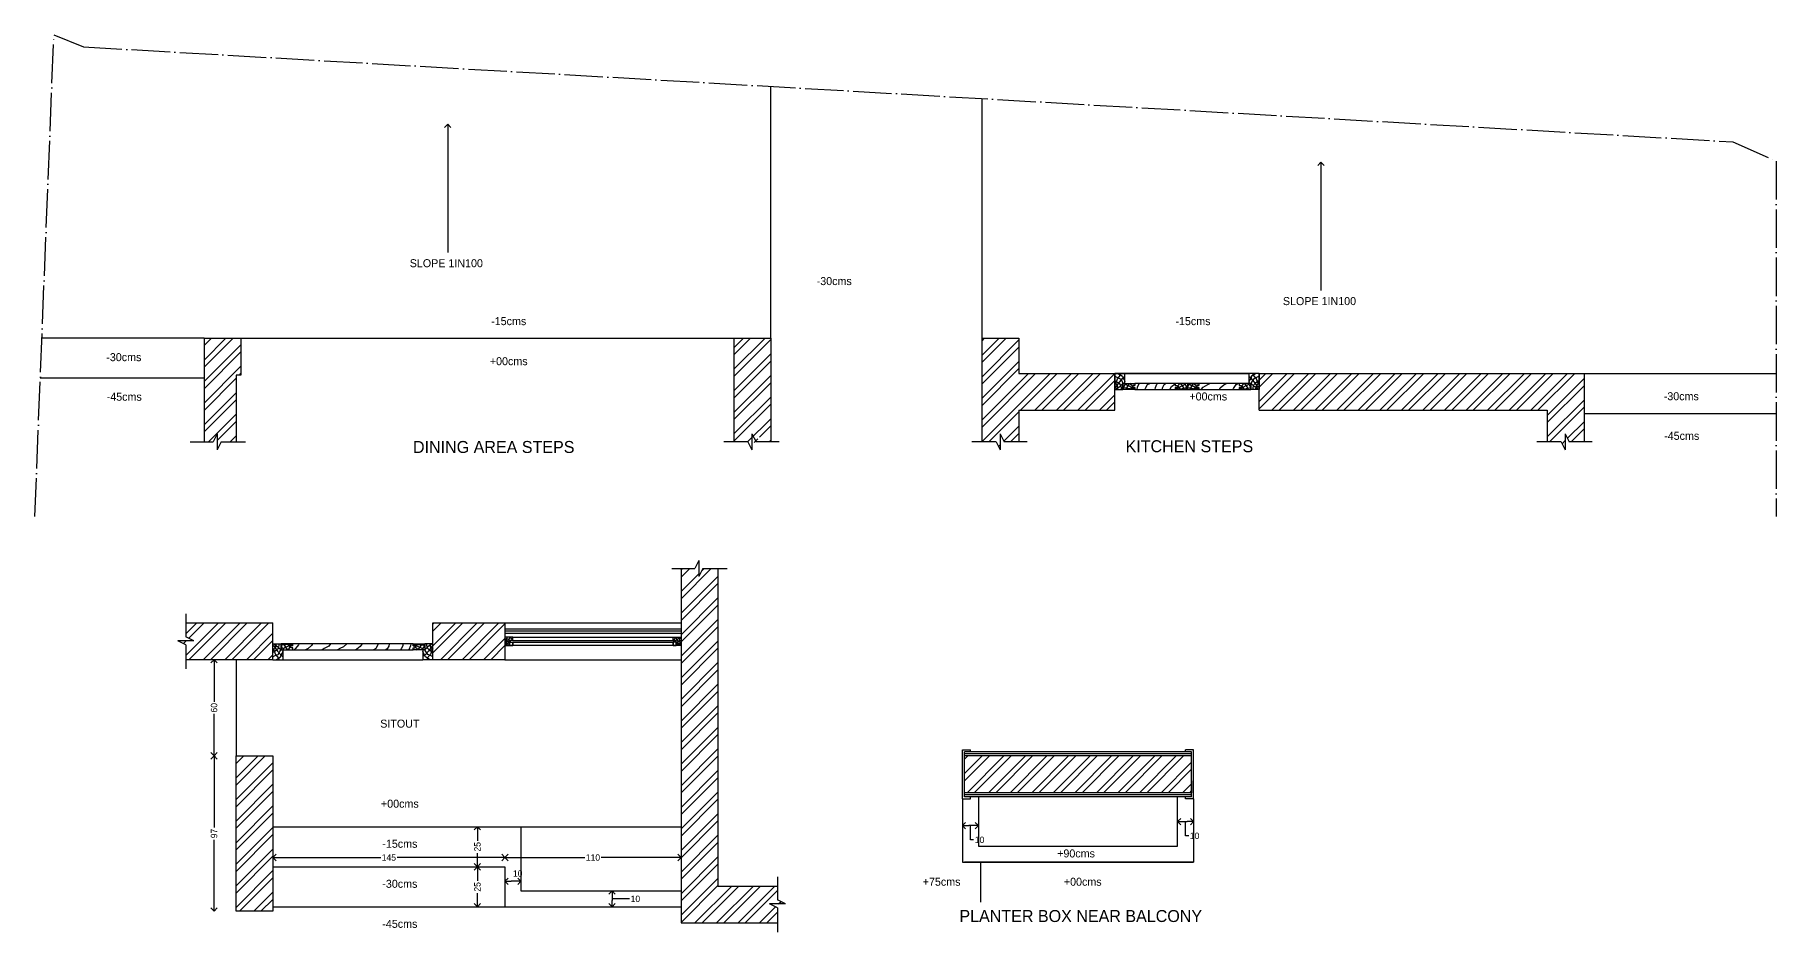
# Model space of a CAD drawing. Header units: metres. Extents: x -16 to 65907, y -5261 to 15511.
# Drawn here: x 21332 to 22420, y 4564 to 5124 of the extents above; entities that cross this region are included whole.
import ezdxf

# ---------------------------------------------------------------- set-up
doc = ezdxf.new("R2010")
doc.units = ezdxf.units.M
doc.header["$PDMODE"] = 67
doc.header["$PDSIZE"] = -5
doc.linetypes.add('ACAD_ISO04W100', pattern=[30, 24, -3, 0, -3])
doc.layers.get('0').update_dxf_attribs({"color": 6})
for name, color, linetype in [('BC-BOUNDARY', 3, 'ACAD_ISO04W100'), ('BC-CILL', 23, 'Continuous'), ('BC-GREYCOLOR', 8, 'Continuous'), ('BC-HATCH', 8, 'Continuous'), ('BC-JOINERY', 93, 'Continuous'), ('BC-TEXT', 7, 'Continuous'), ('BC-WALLS', 1, 'Continuous'), ('BC-WHITECOLOR', 7, 'Continuous')]:
    doc.layers.add(name, color=color, linetype=linetype)
doc.styles.add('BC-1IN10-2', font='FreeSans.ttf', dxfattribs={"height": 4})
doc.styles.add('BC-1IN50-1', font='FreeSans.ttf', dxfattribs={"height": 10})
doc.dimstyles.new('BC-1IN10-2', dxfattribs={"dimtxt": 4, "dimasz": 4, "dimexe": 0.18, "dimexo": 0.0625, "dimgap": 1, "dimtad": 0, "dimtoh": 1, "dimzin": 12, "dimdsep": 46, "dimtxsty": 'BC-1IN10-2', "dimblk": 'OPEN90', "dimcen": 0.09, "dimse1": 1, "dimse2": 1, "dimclrd": 256, "dimclre": 256, "dimclrt": 7, "dimadec": 0, "dimazin": 0, "dimtfac": 1, "dimtdec": 1, "dimtofl": 0, "dimtmove": 1, "dimatfit": 3, "dimldrblk": 'OPEN90', "dimfxl": 1, "dimtolj": 1, "dimtzin": 0, "dimlwd": -1, "dimarcsym": 0})
pattern_1 = [(45, (0, -123.239), (-6.735192, 6.735192), []), (45, (4.49, -123.239), (-6.735192, 6.735192), [])]

# ---------------------------------------------------------------- blocks, each defined once
blk = doc.blocks.new('_OPEN90')
at = {"color": 0, "linetype": 'ByBlock'}
for p, q in [((0, 0), (-1, 0)), ((-0.5, 0.5), (0, 0)), ((0, 0), (-0.5, -0.5))]:
    blk.add_line(p, q, dxfattribs=at)
blk = doc.blocks.new('*D2487')
at = {"layer": 'BC-TEXT'}
for p, q in [((21444.1, 4730.1), (21444.1, 4707.9)), ((21444.1, 4678.1), (21444.1, 4700.3))]:
    blk.add_line(p, q, dxfattribs=at)
at = {"layer": 'Defpoints', "color": 0}
for p in [(21444.1, 4734.1), (21457.8, 4734.1), (21457.8, 4674.1)]:
    blk.add_point(p, dxfattribs=at)
at = {"layer": 'BC-TEXT', "xscale": 4, "yscale": 4, "zscale": 4}
for p, rotation in [((21444.1, 4734.1), 90), ((21444.1, 4674.1), 270)]:
    blk.add_blockref('_OPEN90', p, dxfattribs=dict(at, rotation=rotation))
at = {"layer": 'BC-TEXT', "color": 7, "insert": (21444.1, 4704.1), "char_height": 4, "attachment_point": 5, "rotation": 90, "style": 'BC-1IN10-2'}
blk.add_mtext('\\A1;60', dxfattribs=at)
blk = doc.blocks.new('*D2488')
at = {"layer": 'BC-TEXT'}
for p, q in [((21444.1, 4670.1), (21444.1, 4629.4)), ((21444.1, 4581.1), (21444.1, 4621.7))]:
    blk.add_line(p, q, dxfattribs=at)
at = {"layer": 'Defpoints', "color": 0}
for p in [(21444.1, 4674.1), (21457.8, 4674.1), (21457.8, 4577.1)]:
    blk.add_point(p, dxfattribs=at)
at = {"layer": 'BC-TEXT', "xscale": 4, "yscale": 4, "zscale": 4}
for p, rotation in [((21444.1, 4674.1), 90), ((21444.1, 4577.1), 270)]:
    blk.add_blockref('_OPEN90', p, dxfattribs=dict(at, rotation=rotation))
at = {"layer": 'BC-TEXT', "color": 7, "insert": (21444.1, 4625.6), "char_height": 4, "attachment_point": 5, "rotation": 90, "style": 'BC-1IN10-2'}
blk.add_mtext('\\A1;97', dxfattribs=at)
blk = doc.blocks.new('*D2498')
at = {"layer": 'BC-TEXT'}
for p, q in [((21608.6, 4600.8), (21608.6, 4596.1)), ((21608.6, 4583.8), (21608.6, 4588.4))]:
    blk.add_line(p, q, dxfattribs=at)
at = {"layer": 'Defpoints', "color": 0}
for p in [(21625.8, 4604.8), (21608.6, 4579.8), (21625.8, 4579.8)]:
    blk.add_point(p, dxfattribs=at)
at = {"layer": 'BC-TEXT', "xscale": 4, "yscale": 4, "zscale": 4}
for p, rotation in [((21608.6, 4604.8), 90), ((21608.6, 4579.8), 270)]:
    blk.add_blockref('_OPEN90', p, dxfattribs=dict(at, rotation=rotation))
at = {"layer": 'BC-TEXT', "color": 7, "insert": (21608.6, 4592.3), "char_height": 4, "attachment_point": 5, "rotation": 90, "style": 'BC-1IN10-2'}
blk.add_mtext('\\A1;25', dxfattribs=at)
blk = doc.blocks.new('*D2499')
at = {"layer": 'BC-TEXT'}
for p, q in [((21484.8, 4610.6), (21548.2, 4610.6)), ((21621.8, 4610.6), (21558.5, 4610.6))]:
    blk.add_line(p, q, dxfattribs=at)
at = {"layer": 'Defpoints', "color": 0}
for p in [(21480.8, 4604.8), (21625.8, 4610.6), (21625.8, 4604.8)]:
    blk.add_point(p, dxfattribs=at)
at = {"layer": 'BC-TEXT', "xscale": 4, "yscale": 4, "zscale": 4, "rotation": 180}
blk.add_blockref('_OPEN90', (21480.8, 4610.6), dxfattribs=at)
at = {"layer": 'BC-TEXT', "xscale": 4, "yscale": 4, "zscale": 4}
blk.add_blockref('_OPEN90', (21625.8, 4610.6), dxfattribs=at)
at = {"layer": 'BC-TEXT', "color": 7, "insert": (21553.3, 4610.6), "char_height": 4, "attachment_point": 5, "style": 'BC-1IN10-2'}
blk.add_mtext('\\A1;145', dxfattribs=at)
blk = doc.blocks.new('*D2500')
at = {"layer": 'BC-TEXT'}
for p, q in [((21629.8, 4610.6), (21675.7, 4610.6)), ((21731.8, 4610.6), (21686, 4610.6))]:
    blk.add_line(p, q, dxfattribs=at)
at = {"layer": 'Defpoints', "color": 0}
for p in [(21735.8, 4629.8), (21625.8, 4604.8), (21735.8, 4610.6)]:
    blk.add_point(p, dxfattribs=at)
at = {"layer": 'BC-TEXT', "xscale": 4, "yscale": 4, "zscale": 4, "rotation": 180}
blk.add_blockref('_OPEN90', (21625.8, 4610.6), dxfattribs=at)
at = {"layer": 'BC-TEXT', "xscale": 4, "yscale": 4, "zscale": 4}
blk.add_blockref('_OPEN90', (21735.8, 4610.6), dxfattribs=at)
at = {"layer": 'BC-TEXT', "color": 7, "insert": (21680.8, 4610.6), "char_height": 4, "attachment_point": 5, "style": 'BC-1IN10-2'}
blk.add_mtext('\\A1;110', dxfattribs=at)
blk = doc.blocks.new('*D2501')
at = {"layer": 'BC-TEXT'}
blk.add_line((21631.8, 4595.8), (21629.8, 4595.8), dxfattribs=at)
at = {"layer": 'Defpoints', "color": 0}
for p in [(21625.8, 4595.8), (21625.8, 4589.8), (21635.8, 4589.8)]:
    blk.add_point(p, dxfattribs=at)
at = {"layer": 'BC-TEXT', "xscale": 4, "yscale": 4, "zscale": 4, "rotation": 180}
blk.add_blockref('_OPEN90', (21625.8, 4595.8), dxfattribs=at)
at = {"layer": 'BC-TEXT', "xscale": 4, "yscale": 4, "zscale": 4}
blk.add_blockref('_OPEN90', (21635.8, 4595.8), dxfattribs=at)
at = {"layer": 'BC-TEXT', "color": 7, "insert": (21633.8, 4600.6), "char_height": 4, "attachment_point": 5, "style": 'BC-1IN10-2'}
blk.add_mtext('\\A1;10', dxfattribs=at)
blk = doc.blocks.new('*D2502')
at = {"layer": 'BC-TEXT'}
for p, q in [((21692.7, 4585.8), (21692.7, 4583.8)), ((21701.6, 4584.8), (21692.7, 4584.8)), ((21703.6, 4584.8), (21701.6, 4584.8))]:
    blk.add_line(p, q, dxfattribs=at)
at = {"layer": 'Defpoints', "color": 0}
for p in [(21685.8, 4589.8), (21685.8, 4579.8), (21692.7, 4579.8)]:
    blk.add_point(p, dxfattribs=at)
at = {"layer": 'BC-TEXT', "xscale": 4, "yscale": 4, "zscale": 4}
for p, rotation in [((21692.7, 4589.8), 90), ((21692.7, 4579.8), 270)]:
    blk.add_blockref('_OPEN90', p, dxfattribs=dict(at, rotation=rotation))
at = {"layer": 'BC-TEXT', "color": 7, "insert": (21707.3, 4584.8), "char_height": 4, "attachment_point": 5, "style": 'BC-1IN10-2'}
blk.add_mtext('\\A1;10', dxfattribs=at)
blk = doc.blocks.new('*D2503')
at = {"layer": 'BC-TEXT'}
for p, q in [((21608.6, 4625.8), (21608.6, 4621.1)), ((21608.6, 4608.8), (21608.6, 4613.4))]:
    blk.add_line(p, q, dxfattribs=at)
at = {"layer": 'Defpoints', "color": 0}
for p in [(21608.6, 4629.8), (21625.8, 4629.8), (21625.8, 4604.8)]:
    blk.add_point(p, dxfattribs=at)
at = {"layer": 'BC-TEXT', "xscale": 4, "yscale": 4, "zscale": 4}
for p, rotation in [((21608.6, 4629.8), 90), ((21608.6, 4604.8), 270)]:
    blk.add_blockref('_OPEN90', p, dxfattribs=dict(at, rotation=rotation))
at = {"layer": 'BC-TEXT', "color": 7, "insert": (21608.6, 4617.3), "char_height": 4, "attachment_point": 5, "rotation": 90, "style": 'BC-1IN10-2'}
blk.add_mtext('\\A1;25', dxfattribs=at)
blk = doc.blocks.new('*D2528')
at = {"layer": 'BC-TEXT'}
for p, q in [((21917.6, 4630.5), (21915.6, 4630.5)), ((21916.6, 4621.6), (21916.6, 4630.5)), ((21918.6, 4621.6), (21916.6, 4621.6))]:
    blk.add_line(p, q, dxfattribs=at)
at = {"layer": 'Defpoints', "color": 0}
for p in [(21911.6, 4633.1), (21911.6, 4630.5), (21921.6, 4633.1)]:
    blk.add_point(p, dxfattribs=at)
at = {"layer": 'BC-TEXT', "xscale": 4, "yscale": 4, "zscale": 4, "rotation": 180}
blk.add_blockref('_OPEN90', (21911.6, 4630.5), dxfattribs=at)
at = {"layer": 'BC-TEXT', "xscale": 4, "yscale": 4, "zscale": 4}
blk.add_blockref('_OPEN90', (21921.6, 4630.5), dxfattribs=at)
at = {"layer": 'BC-TEXT', "color": 7, "insert": (21922.3, 4621.6), "char_height": 4, "attachment_point": 5, "style": 'BC-1IN10-2'}
blk.add_mtext('\\A1;10', dxfattribs=at)
blk = doc.blocks.new('*D2529')
at = {"layer": 'BC-TEXT'}
for p, q in [((22050, 4633), (22052, 4633)), ((22051, 4624.1), (22051, 4633)), ((22053, 4624.1), (22051, 4624.1))]:
    blk.add_line(p, q, dxfattribs=at)
at = {"layer": 'Defpoints', "color": 0}
for p in [(22046, 4633.1), (22056, 4633.1), (22056, 4633)]:
    blk.add_point(p, dxfattribs=at)
at = {"layer": 'BC-TEXT', "xscale": 4, "yscale": 4, "zscale": 4, "rotation": 180}
blk.add_blockref('_OPEN90', (22046, 4633), dxfattribs=at)
at = {"layer": 'BC-TEXT', "xscale": 4, "yscale": 4, "zscale": 4}
blk.add_blockref('_OPEN90', (22056, 4633), dxfattribs=at)
at = {"layer": 'BC-TEXT', "color": 7, "insert": (22056.6, 4624.1), "char_height": 4, "attachment_point": 5, "style": 'BC-1IN10-2'}
blk.add_mtext('\\A1;10', dxfattribs=at)

msp = doc.modelspace()

# ---------------------------------------------------------------- hatches: boundary and pattern name
at = {"layer": 'BC-HATCH'}
h = msp.add_hatch(dxfattribs=at)
h.set_pattern_fill('ANSI32', color=256, style=0)
h.set_pattern_definition(pattern_1)
h.paths.add_polyline_path([(21457.885, 4870.065), (21457.885, 4911.829), (21460.885, 4911.829), (21460.885, 4934.829), (21437.885, 4934.829), (21437.885, 4870.065), (21443.482, 4870.065), (21446.013, 4875.065), (21446.013, 4865.065), (21448.544, 4870.065)])
h = msp.add_hatch(dxfattribs=at)
h.set_pattern_fill('ANSI32', color=256, style=0)
h.set_pattern_definition(pattern_1)
h.paths.add_polyline_path([(21791.885, 4870.065), (21791.885, 4934.829), (21768.885, 4934.829), (21768.885, 4870.065), (21781.226, 4870.065), (21783.758, 4865.065), (21783.758, 4875.065), (21786.289, 4870.065)])
h = msp.add_hatch(dxfattribs=at)
h.set_pattern_fill('ANSI32', color=256, style=0)
h.paths.add_polyline_path([(22006.885, 4889.813), (22006.885, 4902.813), (22006.885, 4912.813), (21946.885, 4912.813), (21946.885, 4934.829), (21923.885, 4934.829), (21923.885, 4870.065), (21932.601, 4870.065), (21935.132, 4865.065), (21935.132, 4875.065), (21937.664, 4870.065), (21946.885, 4870.065), (21946.885, 4889.813)])
h = msp.add_hatch(dxfattribs=at)
h.set_pattern_fill('ANSI32', color=256, style=0)
h.paths.add_polyline_path([(22299.885, 4870.065), (22299.885, 4912.813), (22096.885, 4912.813), (22096.885, 4902.813), (22096.885, 4889.813), (22276.885, 4889.813), (22276.885, 4870.065), (22285.601, 4870.065), (22288.132, 4865.065), (22288.132, 4875.065), (22290.664, 4870.065)])
h = msp.add_hatch(dxfattribs=at)
h.set_pattern_fill('ANSI32', color=256, style=0)
h.paths.add_polyline_path([(21758.829, 4592.766), (21758.829, 4791.014), (21749.488, 4791.014), (21746.957, 4786.014), (21746.957, 4796.014), (21744.426, 4791.014), (21735.829, 4791.014), (21735.829, 4569.766), (21796.161, 4569.766), (21796.161, 4579.106), (21791.161, 4581.638), (21801.161, 4581.638), (21796.161, 4584.169), (21796.161, 4592.766)])
h = msp.add_hatch(dxfattribs=at)
h.set_pattern_fill('ANSI32', color=256, style=0)
h.paths.add_polyline_path([(21480.829, 4734.066), (21480.829, 4757.066), (21426.497, 4757.066), (21426.497, 4748.469), (21431.497, 4745.938), (21421.497, 4745.938), (21426.497, 4743.406), (21426.497, 4734.066)])
h = msp.add_hatch(dxfattribs=at)
h.set_pattern_fill('ANSI32', color=256, style=0)
h.paths.add_polyline_path([(21625.829, 4734.066), (21625.829, 4757.066), (21580.829, 4757.066), (21580.829, 4744.066), (21580.829, 4734.066)])
h = msp.add_hatch(dxfattribs=at)
h.set_pattern_fill('ANSI32', color=256, style=0)
h.paths.add_polyline_path([(21480.829, 4577.066), (21480.829, 4674.066), (21457.829, 4674.066), (21457.829, 4577.066)])
at = {"layer": 'BC-TEXT'}
h = msp.add_hatch(dxfattribs=at)
h.set_pattern_fill('ANSI32', color=256, style=0)
h.set_pattern_definition([(45, (-29.983, -414.961), (-6.735192, 6.735192), []), (45, (-25.492, -414.961), (-6.735192, 6.735192), [])])
h.paths.add_polyline_path([(22054.759, 4651.08), (22054.759, 4674.08), (21912.872, 4674.08), (21912.872, 4651.08)])

# ---------------------------------------------------------------- linework, layer by layer
msp.add_line((22096.885, 4912.813), (22006.885, 4912.813))
at = {"layer": 'BC-BOUNDARY'}
for p, q in [((21332.134, 4823.432), (21344.033, 5124.187)), ((21344.033, 5124.187), (21362.572, 5116.685)), ((21362.572, 5116.685), (22392.943, 5057.408)), ((22392.943, 5057.408), (22419.927, 5045.337)), ((22419.927, 5045.337), (22419.927, 4823.432))]:
    msp.add_line(p, q, dxfattribs=at)
at = {"layer": 'BC-CILL'}
for p, q in [((21625.829, 4757.066), (21735.829, 4757.066)), ((21625.829, 4734.066), (21735.829, 4734.066))]:
    msp.add_line(p, q, dxfattribs=at)
at = {"layer": 'BC-GREYCOLOR', "ltscale": 0.1}
for p, q in [((21630.829, 4748.066), (21730.829, 4748.066)), ((21730.829, 4743.066), (21630.829, 4743.066))]:
    msp.add_line(p, q, dxfattribs=at)
at = {"layer": 'BC-HATCH'}
msp.add_line((21487.079, 4734.066), (21574.579, 4734.066), dxfattribs=at)
for points in [[(22006.885, 4905.744), (22007.363, 4906.4), (22008.468, 4909.467), (22009.766, 4910.987), (22010.54, 4912.147), (22010.786, 4912.813)], [(22006.885, 4911.091), (22008.385, 4910.213), (22010.098, 4909.467), (22011.314, 4907.754), (22011.885, 4906.613)], [(22006.885, 4903.741), (22007.611, 4904.521), (22009.684, 4907.367), (22011.977, 4910.02), (22013.135, 4910.744)], [(22006.885, 4908.13), (22007.501, 4907.947), (22009.203, 4906.708), (22010.572, 4905.319), (22010.733, 4903.333), (22010.885, 4902.813)], [(22008.724, 4902.813), (22008.799, 4903.416), (22008.44, 4904.742), (22008.053, 4905.986), (22006.885, 4906.563)], [(22007.169, 4902.813), (22007.915, 4903.388), (22009.987, 4904.742), (22011.885, 4906.613), (22013.135, 4906.866)], [(22008.676, 4912.813), (22009.076, 4912.562), (22011.618, 4911.069), (22012.087, 4909.716), (22012.806, 4908.614), (22013.135, 4907.761)], [(22013.695, 4906.563), (22013.208, 4906.061), (22012.444, 4904.745), (22011.985, 4903.331)], [(22019.087, 4902.813), (22018.102, 4903.43), (22016.122, 4904.576), (22013.83, 4905.651), (22012.991, 4906.563)], [(22016.869, 4906.563), (22015.641, 4906.033), (22014.523, 4904.42), (22013.972, 4903.5), (22013.787, 4902.813)], [(22018.035, 4904.754), (22017.07, 4905.608), (22016.467, 4906.563)], [(22020.791, 4902.813), (22020.943, 4904.163), (22021.956, 4906.563)], [(22025.665, 4902.813), (22025.907, 4903.564), (22027.246, 4905.809), (22028.677, 4906.563)], [(22032.037, 4902.813), (22032.156, 4904.121), (22033.123, 4906.056), (22033.542, 4906.563)], [(22036.436, 4902.813), (22036.695, 4904.26), (22037.579, 4905.89), (22038.548, 4906.563)], [(22041.105, 4902.813), (22042.275, 4904.6), (22044.391, 4906.24), (22044.585, 4906.343)], [(22044.784, 4902.813), (22045.768, 4903.43), (22047.749, 4904.576), (22050.041, 4905.651), (22050.88, 4906.563)], [(22045.835, 4904.754), (22046.801, 4905.608), (22047.403, 4906.563)], [(22047.001, 4906.563), (22048.23, 4906.033), (22049.347, 4904.42), (22049.899, 4903.5), (22050.084, 4902.813)], [(22050.176, 4906.563), (22050.663, 4906.061), (22051.427, 4904.745), (22051.572, 4904.297)], [(22053.595, 4906.563), (22053.108, 4906.061), (22052.344, 4904.745), (22051.717, 4902.813)], [(22058.987, 4902.813), (22058.002, 4903.43), (22056.022, 4904.576), (22053.73, 4905.651), (22052.891, 4906.563)], [(22056.769, 4906.563), (22055.541, 4906.033), (22054.423, 4904.42), (22053.872, 4903.5), (22053.687, 4902.813)], [(22057.935, 4904.754), (22056.97, 4905.608), (22056.367, 4906.563)], [(22060.818, 4902.813), (22061.875, 4904.298), (22064.897, 4905.809), (22066.092, 4906.563)], [(22072.209, 4902.813), (22072.668, 4903.909), (22074.87, 4905.722), (22076.552, 4906.563)], [(22080.659, 4902.813), (22080.914, 4903.477), (22082.684, 4905.852), (22083.641, 4906.563)], [(22084.684, 4902.813), (22085.668, 4903.43), (22087.649, 4904.576), (22089.941, 4905.651), (22090.78, 4906.563)], [(22085.735, 4904.754), (22086.701, 4905.608), (22087.303, 4906.563)], [(22086.901, 4906.563), (22088.13, 4906.033), (22089.247, 4904.42), (22089.799, 4903.5), (22089.984, 4902.813)], [(22090.076, 4906.563), (22090.563, 4906.061), (22091.327, 4904.745), (22091.785, 4903.331)], [(22095.095, 4912.813), (22094.695, 4912.562), (22092.153, 4911.069), (22091.683, 4909.716), (22090.964, 4908.614), (22090.635, 4907.761)], [(22096.885, 4903.741), (22096.159, 4904.521), (22094.087, 4907.367), (22091.794, 4910.02), (22090.635, 4910.744)], [(22096.602, 4902.813), (22095.856, 4903.388), (22093.783, 4904.742), (22091.885, 4906.613), (22090.635, 4906.866)], [(22096.885, 4911.091), (22095.386, 4910.213), (22093.673, 4909.467), (22092.457, 4907.754), (22091.885, 4906.613)], [(22096.885, 4908.13), (22096.27, 4907.947), (22094.567, 4906.708), (22093.198, 4905.319), (22093.037, 4903.333), (22092.886, 4902.813)], [(22096.885, 4905.744), (22096.408, 4906.4), (22095.303, 4909.467), (22094.004, 4910.987), (22093.231, 4912.147), (22092.985, 4912.813)], [(22095.047, 4902.813), (22094.971, 4903.416), (22095.331, 4904.742), (22095.717, 4905.986), (22096.885, 4906.563)], [(22017.976, 4902.813), (22017.324, 4903.09), (22014.948, 4903.486), (22012.67, 4903.741), (22011.985, 4904.062)], [(22018.035, 4904.942), (22017.735, 4904.788), (22016.532, 4903.288), (22016.367, 4902.813)], [(22018.272, 4902.813), (22018.626, 4903.571), (22019.25, 4904.063)], [(22019.285, 4905.585), (22018.757, 4905.313)], [(22019.285, 4903.606), (22018.799, 4904.063)], [(22044.585, 4905.585), (22045.113, 4905.313)], [(22044.585, 4903.606), (22045.071, 4904.063)], [(22045.599, 4902.813), (22045.245, 4903.571), (22044.621, 4904.063)], [(22045.835, 4904.942), (22046.136, 4904.788), (22047.339, 4903.288), (22047.504, 4902.813)], [(22045.895, 4902.813), (22046.546, 4903.09), (22048.923, 4903.486), (22051.201, 4903.741), (22051.385, 4903.828)], [(22057.876, 4902.813), (22057.224, 4903.09), (22054.848, 4903.486), (22052.57, 4903.741), (22051.521, 4904.233)], [(22057.935, 4904.942), (22057.635, 4904.788), (22056.432, 4903.288), (22056.267, 4902.813)], [(22058.172, 4902.813), (22058.526, 4903.571), (22059.15, 4904.063)], [(22059.185, 4905.585), (22058.657, 4905.313)], [(22059.185, 4903.606), (22058.699, 4904.063)], [(22084.485, 4905.585), (22085.013, 4905.313)], [(22084.485, 4903.606), (22084.971, 4904.063)], [(22085.499, 4902.813), (22085.145, 4903.571), (22084.521, 4904.063)], [(22085.735, 4904.942), (22086.036, 4904.788), (22087.239, 4903.288), (22087.404, 4902.813)], [(22085.795, 4902.813), (22086.446, 4903.09), (22088.823, 4903.486), (22091.101, 4903.741), (22091.785, 4904.062)], [(21482.668, 4744.066), (21482.743, 4743.463), (21482.384, 4742.137), (21481.997, 4740.893), (21480.829, 4740.316)], [(21480.829, 4738.749), (21481.445, 4738.932), (21483.147, 4740.171), (21484.516, 4741.56), (21484.677, 4743.546), (21484.829, 4744.066)], [(21480.829, 4743.138), (21481.555, 4742.358), (21483.627, 4739.512), (21485.921, 4736.859), (21487.079, 4736.135)], [(21481.113, 4744.066), (21481.859, 4743.491), (21483.931, 4742.137), (21485.829, 4740.266), (21487.079, 4740.013)], [(21491.92, 4744.066), (21491.268, 4743.789), (21488.892, 4743.393), (21486.614, 4743.138), (21485.929, 4742.817)], [(21487.639, 4740.316), (21487.152, 4740.818), (21486.388, 4742.134), (21485.929, 4743.548)], [(21493.031, 4744.066), (21492.046, 4743.449), (21490.066, 4742.303), (21487.774, 4741.228), (21486.934, 4740.316)], [(21490.813, 4740.316), (21489.585, 4740.846), (21488.467, 4742.459), (21487.916, 4743.378), (21487.731, 4744.066)], [(21491.979, 4741.937), (21491.679, 4742.091), (21490.476, 4743.591), (21490.311, 4744.066)], [(21492.216, 4744.066), (21492.57, 4743.308), (21493.194, 4742.816)], [(21493.229, 4743.273), (21492.743, 4742.816)], [(21497.056, 4744.066), (21496.801, 4743.402), (21495.031, 4741.027), (21494.074, 4740.316)], [(21505.506, 4744.066), (21505.046, 4742.97), (21502.845, 4741.157), (21501.162, 4740.316)], [(21516.897, 4744.066), (21515.839, 4742.581), (21512.817, 4741.07), (21511.622, 4740.316)], [(21526.943, 4744.066), (21525.035, 4742.236), (21522.574, 4741.114), (21521.238, 4740.316)], [(21536.61, 4744.066), (21535.439, 4742.279), (21533.324, 4740.639), (21532.712, 4740.316)], [(21546.691, 4744.066), (21546.448, 4743.315), (21545.11, 4741.07), (21543.678, 4740.316)], [(21553.471, 4744.066), (21553.212, 4742.619), (21552.328, 4740.989), (21551.359, 4740.316)], [(21562.062, 4744.066), (21561.943, 4742.758), (21560.976, 4740.823), (21560.557, 4740.316)], [(21566.924, 4744.066), (21566.772, 4742.716), (21565.759, 4740.316)], [(21568.429, 4743.273), (21568.915, 4742.816)], [(21569.442, 4744.066), (21569.089, 4743.308), (21568.465, 4742.816)], [(21568.628, 4744.066), (21569.612, 4743.449), (21571.593, 4742.303), (21573.885, 4741.228), (21574.724, 4740.316)], [(21569.679, 4741.937), (21569.98, 4742.091), (21571.183, 4743.591), (21571.348, 4744.066)], [(21569.739, 4744.066), (21570.39, 4743.789), (21572.767, 4743.393), (21575.045, 4743.138), (21575.729, 4742.817)], [(21570.845, 4740.316), (21572.074, 4740.846), (21573.191, 4742.459), (21573.743, 4743.378), (21573.928, 4744.066)], [(21574.019, 4740.316), (21574.507, 4740.818), (21575.271, 4742.134), (21575.729, 4743.548)], [(21580.546, 4744.066), (21579.799, 4743.491), (21577.727, 4742.137), (21575.829, 4740.266), (21574.579, 4740.013)], [(21580.829, 4743.138), (21580.103, 4742.358), (21578.031, 4739.512), (21575.738, 4736.859), (21574.579, 4736.135)], [(21580.829, 4738.749), (21580.214, 4738.932), (21578.511, 4740.171), (21577.142, 4741.56), (21576.981, 4743.546), (21576.83, 4744.066)], [(21578.991, 4744.066), (21578.915, 4743.463), (21579.274, 4742.137), (21579.661, 4740.893), (21580.829, 4740.316)], [(21625.829, 4744.368), (21626.095, 4744.528), (21627.549, 4745.684), (21628.537, 4746.877), (21629.144, 4748.066)], [(21625.829, 4745.29), (21626.281, 4745.721), (21627.027, 4747.231), (21627.196, 4748.066)], [(21625.829, 4747.419), (21627.623, 4747.173), (21628.892, 4746.362), (21629.096, 4746.066)], [(21625.829, 4746.311), (21626.386, 4746.157), (21627.549, 4745.684), (21628.171, 4744.733), (21628.323, 4743.626), (21628.363, 4743.066)], [(21625.829, 4743.713), (21626.617, 4743.857), (21628.537, 4744.789), (21628.829, 4745.006)], [(21625.829, 4744.846), (21625.909, 4744.838), (21626.701, 4744.351), (21626.841, 4743.447), (21626.821, 4743.066)], [(21625.829, 4743.189), (21626.841, 4743.447), (21628.164, 4743.54), (21628.829, 4743.621)], [(21629.032, 4748.066), (21629.837, 4747.212), (21630.525, 4746.066)], [(21630.255, 4746.066), (21630.829, 4746.492)], [(21731.404, 4746.066), (21730.829, 4746.492)], [(21732.627, 4748.066), (21731.822, 4747.212), (21731.134, 4746.066)], [(21735.829, 4744.368), (21735.564, 4744.528), (21734.11, 4745.684), (21733.122, 4746.877), (21732.515, 4748.066)], [(21735.829, 4747.419), (21734.036, 4747.173), (21732.766, 4746.362), (21732.562, 4746.066)], [(21735.829, 4743.713), (21735.042, 4743.857), (21733.122, 4744.789), (21732.829, 4745.006)], [(21735.829, 4743.189), (21734.818, 4743.447), (21733.495, 4743.54), (21732.829, 4743.621)], [(21735.829, 4746.311), (21735.273, 4746.157), (21734.11, 4745.684), (21733.488, 4744.733), (21733.335, 4743.626), (21733.296, 4743.066)], [(21735.829, 4745.29), (21735.377, 4745.721), (21734.632, 4747.231), (21734.463, 4748.066)], [(21735.829, 4744.846), (21735.75, 4744.838), (21734.958, 4744.351), (21734.818, 4743.447), (21734.838, 4743.066)], [(21480.829, 4741.135), (21481.307, 4740.479), (21482.412, 4737.412), (21483.71, 4735.892), (21484.484, 4734.732), (21484.729, 4734.066)], [(21480.829, 4735.788), (21482.329, 4736.666), (21484.042, 4737.412), (21485.258, 4739.125), (21485.829, 4740.266)], [(21482.62, 4734.066), (21483.02, 4734.317), (21485.562, 4735.809), (21486.031, 4737.163), (21486.75, 4738.265), (21487.079, 4739.118)], [(21491.979, 4742.125), (21491.014, 4741.271), (21490.411, 4740.316)], [(21493.229, 4741.294), (21492.701, 4741.566)], [(21568.429, 4741.294), (21568.957, 4741.566)], [(21569.679, 4742.125), (21570.645, 4741.271), (21571.247, 4740.316)], [(21579.039, 4734.066), (21578.639, 4734.317), (21576.097, 4735.809), (21575.627, 4737.163), (21574.908, 4738.265), (21574.579, 4739.118)], [(21580.829, 4735.788), (21579.33, 4736.666), (21577.617, 4737.412), (21576.401, 4739.125), (21575.829, 4740.266)], [(21580.829, 4741.135), (21580.352, 4740.479), (21579.247, 4737.412), (21577.948, 4735.892), (21577.175, 4734.732), (21576.929, 4734.066)]]:
    msp.add_lwpolyline(points, dxfattribs=at)
at = {"layer": 'BC-JOINERY'}
for p, q in [((22006.885, 4912.813), (22006.885, 4902.813)), ((22006.885, 4912.813), (22013.135, 4912.813)), ((22011.885, 4906.613), (22013.135, 4906.613)), ((22011.885, 4902.813), (22011.885, 4906.613)), ((22013.135, 4906.613), (22013.135, 4912.813)), ((22084.485, 4906.563), (22019.285, 4906.563)), ((22051.885, 4906.563), (22044.585, 4906.563)), ((22044.585, 4906.563), (22044.585, 4905.313)), ((22051.885, 4906.563), (22059.185, 4906.563)), ((22052.385, 4905.313), (22052.385, 4906.563)), ((22059.185, 4906.563), (22059.185, 4905.313)), ((22090.635, 4906.613), (22090.635, 4912.813)), ((22096.885, 4912.813), (22090.635, 4912.813)), ((22091.885, 4906.613), (22090.635, 4906.613)), ((22091.885, 4902.813), (22091.885, 4906.613)), ((22096.885, 4912.813), (22096.885, 4902.813)), ((22006.885, 4902.813), (22011.885, 4902.813)), ((22019.285, 4905.313), (22018.035, 4905.313)), ((22018.035, 4905.313), (22018.035, 4904.063)), ((22019.285, 4904.063), (22018.035, 4904.063)), ((22019.285, 4902.813), (22084.485, 4902.813)), ((22044.585, 4905.313), (22045.835, 4905.313)), ((22044.585, 4904.063), (22045.835, 4904.063)), ((22044.585, 4904.063), (22044.585, 4902.813)), ((22044.585, 4902.813), (22051.385, 4902.813)), ((22045.835, 4905.313), (22045.835, 4904.063)), ((22051.385, 4904.063), (22052.385, 4905.313)), ((22051.385, 4902.813), (22051.385, 4904.063)), ((22059.185, 4902.813), (22051.385, 4902.813)), ((22057.935, 4905.313), (22057.935, 4904.063)), ((22059.185, 4905.313), (22057.935, 4905.313)), ((22059.185, 4904.063), (22057.935, 4904.063)), ((22059.185, 4904.063), (22059.185, 4902.813)), ((22084.485, 4905.313), (22085.735, 4905.313)), ((22084.485, 4904.063), (22085.735, 4904.063)), ((22085.735, 4905.313), (22085.735, 4904.063)), ((22096.885, 4902.813), (22091.885, 4902.813)), ((21480.829, 4734.066), (21480.829, 4744.066)), ((21480.829, 4744.066), (21485.829, 4744.066)), ((21485.829, 4744.066), (21485.829, 4740.266)), ((21493.229, 4742.816), (21491.979, 4742.816)), ((21491.979, 4741.566), (21491.979, 4742.816)), ((21568.429, 4744.066), (21493.229, 4744.066)), ((21568.429, 4742.816), (21569.679, 4742.816)), ((21569.679, 4741.566), (21569.679, 4742.816)), ((21580.829, 4744.066), (21575.829, 4744.066)), ((21575.829, 4744.066), (21575.829, 4740.266)), ((21580.829, 4734.066), (21580.829, 4744.066)), ((21630.829, 4748.066), (21625.829, 4748.066)), ((21625.829, 4748.066), (21625.829, 4743.066)), ((21625.829, 4743.066), (21630.829, 4743.066)), ((21630.829, 4746.066), (21628.829, 4746.066)), ((21628.829, 4745.066), (21628.829, 4746.066)), ((21630.829, 4746.066), (21630.829, 4748.066)), ((21730.829, 4748.066), (21735.829, 4748.066)), ((21730.829, 4746.066), (21730.829, 4748.066)), ((21730.829, 4746.066), (21732.829, 4746.066)), ((21735.829, 4743.066), (21730.829, 4743.066)), ((21732.829, 4745.066), (21732.829, 4746.066)), ((21735.829, 4748.066), (21735.829, 4743.066)), ((21480.829, 4734.066), (21487.079, 4734.066)), ((21485.829, 4740.266), (21487.079, 4740.266)), ((21487.079, 4740.266), (21487.079, 4734.066)), ((21493.229, 4741.566), (21491.979, 4741.566)), ((21493.229, 4740.316), (21568.429, 4740.316)), ((21568.429, 4741.566), (21569.679, 4741.566)), ((21574.579, 4740.266), (21574.579, 4734.066)), ((21575.829, 4740.266), (21574.579, 4740.266)), ((21580.829, 4734.066), (21574.579, 4734.066))]:
    msp.add_line(p, q, dxfattribs=at)
for points in [[(22019.285, 4904.063), (22019.285, 4902.813), (22011.985, 4902.813), (22011.985, 4906.563), (22019.285, 4906.563), (22019.285, 4905.313)], [(22084.485, 4904.063), (22084.485, 4902.813), (22091.785, 4902.813), (22091.785, 4906.563), (22084.485, 4906.563), (22084.485, 4905.313)], [(21493.229, 4742.816), (21493.229, 4744.066), (21485.929, 4744.066), (21485.929, 4740.316), (21493.229, 4740.316), (21493.229, 4741.566)], [(21568.429, 4742.816), (21568.429, 4744.066), (21575.729, 4744.066), (21575.729, 4740.316), (21568.429, 4740.316), (21568.429, 4741.566)]]:
    msp.add_lwpolyline(points, dxfattribs=at)
for points in [[(21630.829, 4745.066), (21630.829, 4743.066), (21628.829, 4743.066), (21628.829, 4745.066)], [(21730.829, 4745.066), (21730.829, 4743.066), (21732.829, 4743.066), (21732.829, 4745.066)]]:
    msp.add_lwpolyline(points, close=True, dxfattribs=at)
at = {"layer": 'BC-TEXT'}
for p, q in [((21791.885, 4934.829), (21791.885, 5091.987)), ((21923.885, 4934.829), (21923.885, 5084.393)), ((21437.885, 4934.829), (21336.541, 4934.829)), ((21437.885, 4909.829), (21335.552, 4909.829)), ((22299.885, 4912.813), (22419.927, 4912.813)), ((22299.885, 4887.813), (22419.927, 4887.813)), ((21446.013, 4875.065), (21443.482, 4870.065)), ((21446.013, 4875.065), (21446.013, 4865.065)), ((21780.132, 4875.065), (21780.132, 4865.065)), ((21780.132, 4875.065), (21782.664, 4870.065)), ((21935.132, 4875.065), (21935.132, 4865.065)), ((21935.132, 4875.065), (21937.664, 4870.065)), ((22288.132, 4875.065), (22288.132, 4865.065)), ((22288.132, 4875.065), (22290.664, 4870.065)), ((21429.135, 4870.065), (21443.482, 4870.065)), ((21448.544, 4870.065), (21446.013, 4865.065)), ((21448.544, 4870.065), (21463.635, 4870.065)), ((21777.601, 4870.065), (21762.51, 4870.065)), ((21777.601, 4870.065), (21780.132, 4865.065)), ((21797.01, 4870.065), (21782.664, 4870.065)), ((21932.601, 4870.065), (21917.51, 4870.065)), ((21932.601, 4870.065), (21935.132, 4865.065)), ((21952.01, 4870.065), (21937.664, 4870.065)), ((22285.601, 4870.065), (22270.51, 4870.065)), ((22285.601, 4870.065), (22288.132, 4865.065)), ((22305.01, 4870.065), (22290.664, 4870.065)), ((21730.079, 4791.014), (21744.426, 4791.014)), ((21746.957, 4796.014), (21744.426, 4791.014)), ((21746.957, 4796.014), (21746.957, 4786.014)), ((21749.488, 4791.014), (21746.957, 4786.014)), ((21749.488, 4791.014), (21764.579, 4791.014)), ((21426.497, 4762.816), (21426.497, 4748.469)), ((21431.497, 4745.938), (21421.497, 4745.938)), ((21426.497, 4743.406), (21421.497, 4745.938)), ((21431.497, 4745.938), (21426.497, 4748.469)), ((21426.497, 4743.406), (21426.497, 4728.316)), ((21911.622, 4647.33), (21911.622, 4607.651)), ((21921.622, 4648.58), (21921.622, 4617.651)), ((21635.829, 4629.766), (21635.829, 4589.766)), ((21625.829, 4604.766), (21625.829, 4579.766)), ((21796.161, 4598.516), (21796.161, 4584.169)), ((21625.829, 4579.766), (21735.829, 4579.766)), ((21635.829, 4589.766), (21735.829, 4589.766)), ((21801.161, 4581.638), (21791.161, 4581.638)), ((21796.161, 4579.106), (21791.161, 4581.638)), ((21801.161, 4581.638), (21796.161, 4584.169)), ((21796.161, 4579.106), (21796.161, 4564.016))]:
    msp.add_line(p, q, dxfattribs=at)
at = {"layer": 'BC-WALLS'}
for p, q in [((21437.885, 4934.829), (21460.885, 4934.829)), ((21437.885, 4934.829), (21437.885, 4870.065)), ((21460.885, 4934.829), (21460.885, 4911.829)), ((21768.885, 4934.829), (21768.885, 4870.065)), ((21768.885, 4934.829), (21791.885, 4934.829)), ((21791.885, 4934.829), (21791.885, 4870.065)), ((21923.885, 4934.829), (21946.885, 4934.829)), ((21923.885, 4870.065), (21923.885, 4934.829)), ((21946.885, 4934.829), (21946.885, 4912.813)), ((21460.885, 4911.829), (21457.885, 4911.829)), ((21457.885, 4911.829), (21457.885, 4870.065)), ((21946.885, 4912.813), (22006.885, 4912.813)), ((22006.885, 4889.813), (22006.885, 4912.813)), ((22096.885, 4889.813), (22096.885, 4912.813)), ((22096.885, 4912.813), (22299.885, 4912.813)), ((22299.885, 4912.813), (22299.885, 4870.065)), ((21946.885, 4889.813), (22006.885, 4889.813)), ((21946.885, 4889.813), (21946.885, 4870.065)), ((22096.885, 4889.813), (22276.885, 4889.813)), ((22276.885, 4889.813), (22276.885, 4870.065)), ((21735.829, 4791.014), (21735.829, 4569.766)), ((21758.829, 4791.014), (21758.829, 4592.766)), ((21426.497, 4757.066), (21480.829, 4757.066)), ((21480.829, 4734.066), (21480.829, 4757.066)), ((21580.829, 4734.066), (21580.829, 4757.066)), ((21580.829, 4757.066), (21625.829, 4757.066)), ((21625.829, 4757.066), (21625.829, 4734.066)), ((21625.829, 4757.066), (21625.829, 4734.066)), ((21480.829, 4734.066), (21426.497, 4734.066)), ((21625.829, 4734.066), (21580.829, 4734.066)), ((21911.622, 4647.33), (21911.622, 4677.83)), ((21911.622, 4677.83), (21916.622, 4677.83)), ((21916.622, 4676.58), (21916.622, 4677.83)), ((22056.009, 4677.83), (22051.009, 4677.83)), ((22051.009, 4676.58), (22051.009, 4677.83)), ((22056.009, 4647.33), (22056.009, 4677.83)), ((22054.759, 4676.58), (21912.858, 4676.58)), ((22054.759, 4675.33), (21912.858, 4675.33)), ((22054.759, 4674.08), (21912.858, 4674.08)), ((22054.759, 4674.08), (21912.858, 4674.08)), ((21912.872, 4648.58), (21912.872, 4676.58)), ((22054.759, 4648.58), (22054.759, 4676.58)), ((22054.759, 4658.38), (22054.759, 4651.08)), ((21911.622, 4647.33), (21916.622, 4647.33)), ((22054.759, 4651.08), (21912.872, 4651.08)), ((22054.759, 4649.83), (21912.872, 4649.83)), ((22054.759, 4648.58), (21912.872, 4648.58)), ((21916.622, 4647.33), (21916.622, 4648.58)), ((22051.009, 4647.33), (22051.009, 4648.58)), ((22056.009, 4647.33), (22051.009, 4647.33)), ((21758.829, 4592.766), (21796.161, 4592.766)), ((21735.829, 4569.766), (21796.161, 4569.766))]:
    msp.add_line(p, q, dxfattribs=at)
msp.add_lwpolyline([(21480.829, 4674.066), (21480.829, 4577.066), (21457.829, 4577.066), (21457.829, 4674.066)], close=True, dxfattribs=at)
at = {"layer": 'BC-WHITECOLOR'}
for p, q in [((21460.885, 4934.829), (21768.885, 4934.829)), ((22013.135, 4912.813), (22090.635, 4912.813)), ((21625.829, 4753.409), (21735.829, 4753.409)), ((21625.829, 4752.066), (21735.829, 4752.066)), ((21625.829, 4750.722), (21735.829, 4750.722)), ((21629.329, 4745.066), (21629.329, 4746.066)), ((21630.829, 4746.066), (21730.829, 4746.066)), ((21630.829, 4745.066), (21730.829, 4745.066)), ((21630.829, 4743.066), (21630.829, 4745.066)), ((21730.829, 4743.066), (21730.829, 4745.066)), ((21732.329, 4745.066), (21732.329, 4746.066)), ((21457.829, 4734.066), (21457.829, 4674.066)), ((22046.014, 4617.652), (22046, 4648.58)), ((22056.009, 4647.33), (22056.009, 4607.651)), ((21480.829, 4629.766), (21735.829, 4629.766)), ((21921.622, 4617.651), (22046.024, 4617.651)), ((21480.829, 4604.766), (21625.829, 4604.766)), ((21911.622, 4607.651), (22056.009, 4607.651)), ((22056.009, 4607.651), (21912.899, 4607.651)), ((21922.858, 4607.651), (21922.858, 4582.651)), ((21480.829, 4579.766), (21625.829, 4579.766)), ((21580.829, 4579.766), (21580.829, 4579.766))]:
    msp.add_line(p, q, dxfattribs=at)

# ---------------------------------------------------------------- texts
at = {"layer": 'BC-TEXT', "style": 'BC-1IN50-1'}
for s, insert, char_height, width, attachment_point in [('{\\fUbuntu|b0|i0|c0|p34;{\\C7;SLOPE 1IN100}}', (21589.193, 4981.586), 5, 156.4473, 5), ('{\\fUbuntu|b0|i0|c0|p34;{\\C7;-30cms}}', (21831.518, 4970.427), 5, 156.4473, 5), ('{\\fUbuntu|b0|i0|c0|p34;{\\C7;SLOPE 1IN100}}', (22134.64, 4957.937), 5, 156.4473, 5), ('{\\fUbuntu|b0|i0|c0|p34;{\\C7;-15cms}}', (21628.164, 4945.427), 5, 156.4473, 5), ('{\\fUbuntu|b0|i0|c0|p34;{\\C7;-15cms}}', (22055.608, 4945.427), 5, 156.4473, 5), ('{\\fUbuntu|b0|i0|c0|p34;{\\C7;-30cms}}', (21387.732, 4922.944), 5, 156.4473, 5), ('{\\fUbuntu|b0|i0|c0|p34;{\\C7;+00cms}}', (21628.164, 4920.427), 5, 156.4473, 5), ('{\\fUbuntu|b0|i0|c0|p34;{\\C7;-45cms}}', (21387.988, 4898.227), 5, 156.4473, 5), ('{\\fUbuntu|b0|i0|c0|p34;{\\C7;+00cms}}', (22065.164, 4898.411), 5, 156.4473, 5), ('{\\fUbuntu|b0|i0|c0|p34;{\\C7;-30cms}}', (22360.655, 4898.539), 5, 156.4473, 5), ('{\\fUbuntu|b0|i0|c0|p34;{\\C7;-45cms}}', (22360.91, 4873.822), 5, 156.4473, 5), ('{\\pxql;\\fUbuntu|b0|i0|c0|p34;{\\C7;DINING AREA STEPS}}', (21568.367, 4866.843), 7.5, 105.17023, 4), ('{\\pxql;\\fUbuntu|b0|i0|c0|p34;{\\C7;KITCHEN STEPS}}', (22013.52, 4867.315), 7.5, 105.17023, 4), ('{\\fUbuntu|b0|i0|c0|p34;{\\C7;SITOUT}}', (21560.161, 4694.157), 5, 156.4473, 5), ('{\\fUbuntu|b0|i0|c0|p34;{\\C7;+00cms}}', (21560.161, 4644.167), 5, 156.4473, 5), ('{\\fUbuntu|b0|i0|c0|p34;{\\C7;-15cms}}', (21560.161, 4619.167), 5, 156.4473, 5), ('{\\fUbuntu|b0|i0|c0|p34;{\\C7;+90cms}}', (21982.574, 4613.128), 5, 156.4473, 5), ('{\\fUbuntu|b0|i0|c0|p34;{\\C7;-30cms}}', (21560.161, 4594.167), 5, 156.4473, 5), ('{\\fUbuntu|b0|i0|c0|p34;{\\C7;+75cms}}', (21898.591, 4595.447), 5, 156.4473, 5), ('{\\fUbuntu|b0|i0|c0|p34;{\\C7;+00cms}}', (21986.748, 4595.447), 5, 156.4473, 5), ('{\\fUbuntu|b0|i0|c0|p34;{\\C7;-45cms}}', (21560.161, 4569.167), 5, 156.4473, 5), ('{\\pxql;\\fUbuntu|b0|i0|c0|p34;{\\C7;PLANTER BOX NEAR BALCONY}}', (21909.716, 4574.032), 7.5, 166.23566, 4)]:
    msp.add_mtext(s, dxfattribs=dict(at, insert=insert, char_height=char_height, width=width, attachment_point=attachment_point))

# ---------------------------------------------------------------- dimensions: what is measured, and where the dimension line sits
at = {"layer": 'BC-TEXT'}
for base, p1, p2, picture, middle in [((21444.125, 4734.066), (21457.829, 4674.066), (21457.829, 4734.066), '*D2487', (21444.125, 4704.066)), ((21444.125, 4674.066), (21457.829, 4577.066), (21457.829, 4674.066), '*D2488', (21444.125, 4625.566))]:
    dim = msp.add_linear_dim(base=base, p1=p1, p2=p2, angle=90, dimstyle='BC-1IN10-2', dxfattribs=at)
    dim.commit()
    dim.dimension.update_dxf_attribs({"geometry": picture, "text_midpoint": middle})
for base, p1, p2, picture, middle in [((22056.009, 4633.004), (22046.007, 4633.116), (22056.009, 4633.116), '*D2529', (22054.008, 4624.072)), ((21735.829, 4610.642), (21625.829, 4604.766), (21735.829, 4629.766), '*D2500', (21680.829, 4610.642)), ((21911.622, 4630.511), (21921.622, 4633.115), (21911.622, 4633.115), '*D2528', (21919.622, 4621.578)), ((21625.829, 4610.642), (21480.829, 4604.766), (21625.829, 4604.766), '*D2499', (21553.329, 4610.642)), ((21625.829, 4595.786), (21635.829, 4589.766), (21625.829, 4589.766), '*D2501', (21633.829, 4600.592))]:
    dim = msp.add_linear_dim(base=base, p1=p1, p2=p2, dimstyle='BC-1IN10-2', override={"dimlfac": 1}, dxfattribs=at)
    dim.commit()
    dim.dimension.update_dxf_attribs({"geometry": picture, "text_midpoint": middle})
for base, p1, p2, picture, middle in [((21608.613, 4629.766), (21625.829, 4604.766), (21625.829, 4629.766), '*D2503', (21608.613, 4617.266)), ((21608.613, 4579.766), (21625.829, 4604.766), (21625.829, 4579.766), '*D2498', (21608.613, 4592.266)), ((21692.684, 4579.766), (21685.829, 4589.766), (21685.829, 4579.766), '*D2502', (21704.617, 4584.766))]:
    dim = msp.add_linear_dim(base=base, p1=p1, p2=p2, angle=90, dimstyle='BC-1IN10-2', override={"dimlfac": 1}, dxfattribs=at)
    dim.commit()
    dim.dimension.update_dxf_attribs({"geometry": picture, "text_midpoint": middle})

# ---------------------------------------------------------------- leaders
for points in [[(21590.078, 5068.326), (21590.078, 4988.224)], [(22135.525, 5044.677), (22135.525, 4964.575)]]:
    msp.add_leader(points, dimstyle='BC-1IN10-2', dxfattribs=at)

doc.saveas('drawing.dxf')
